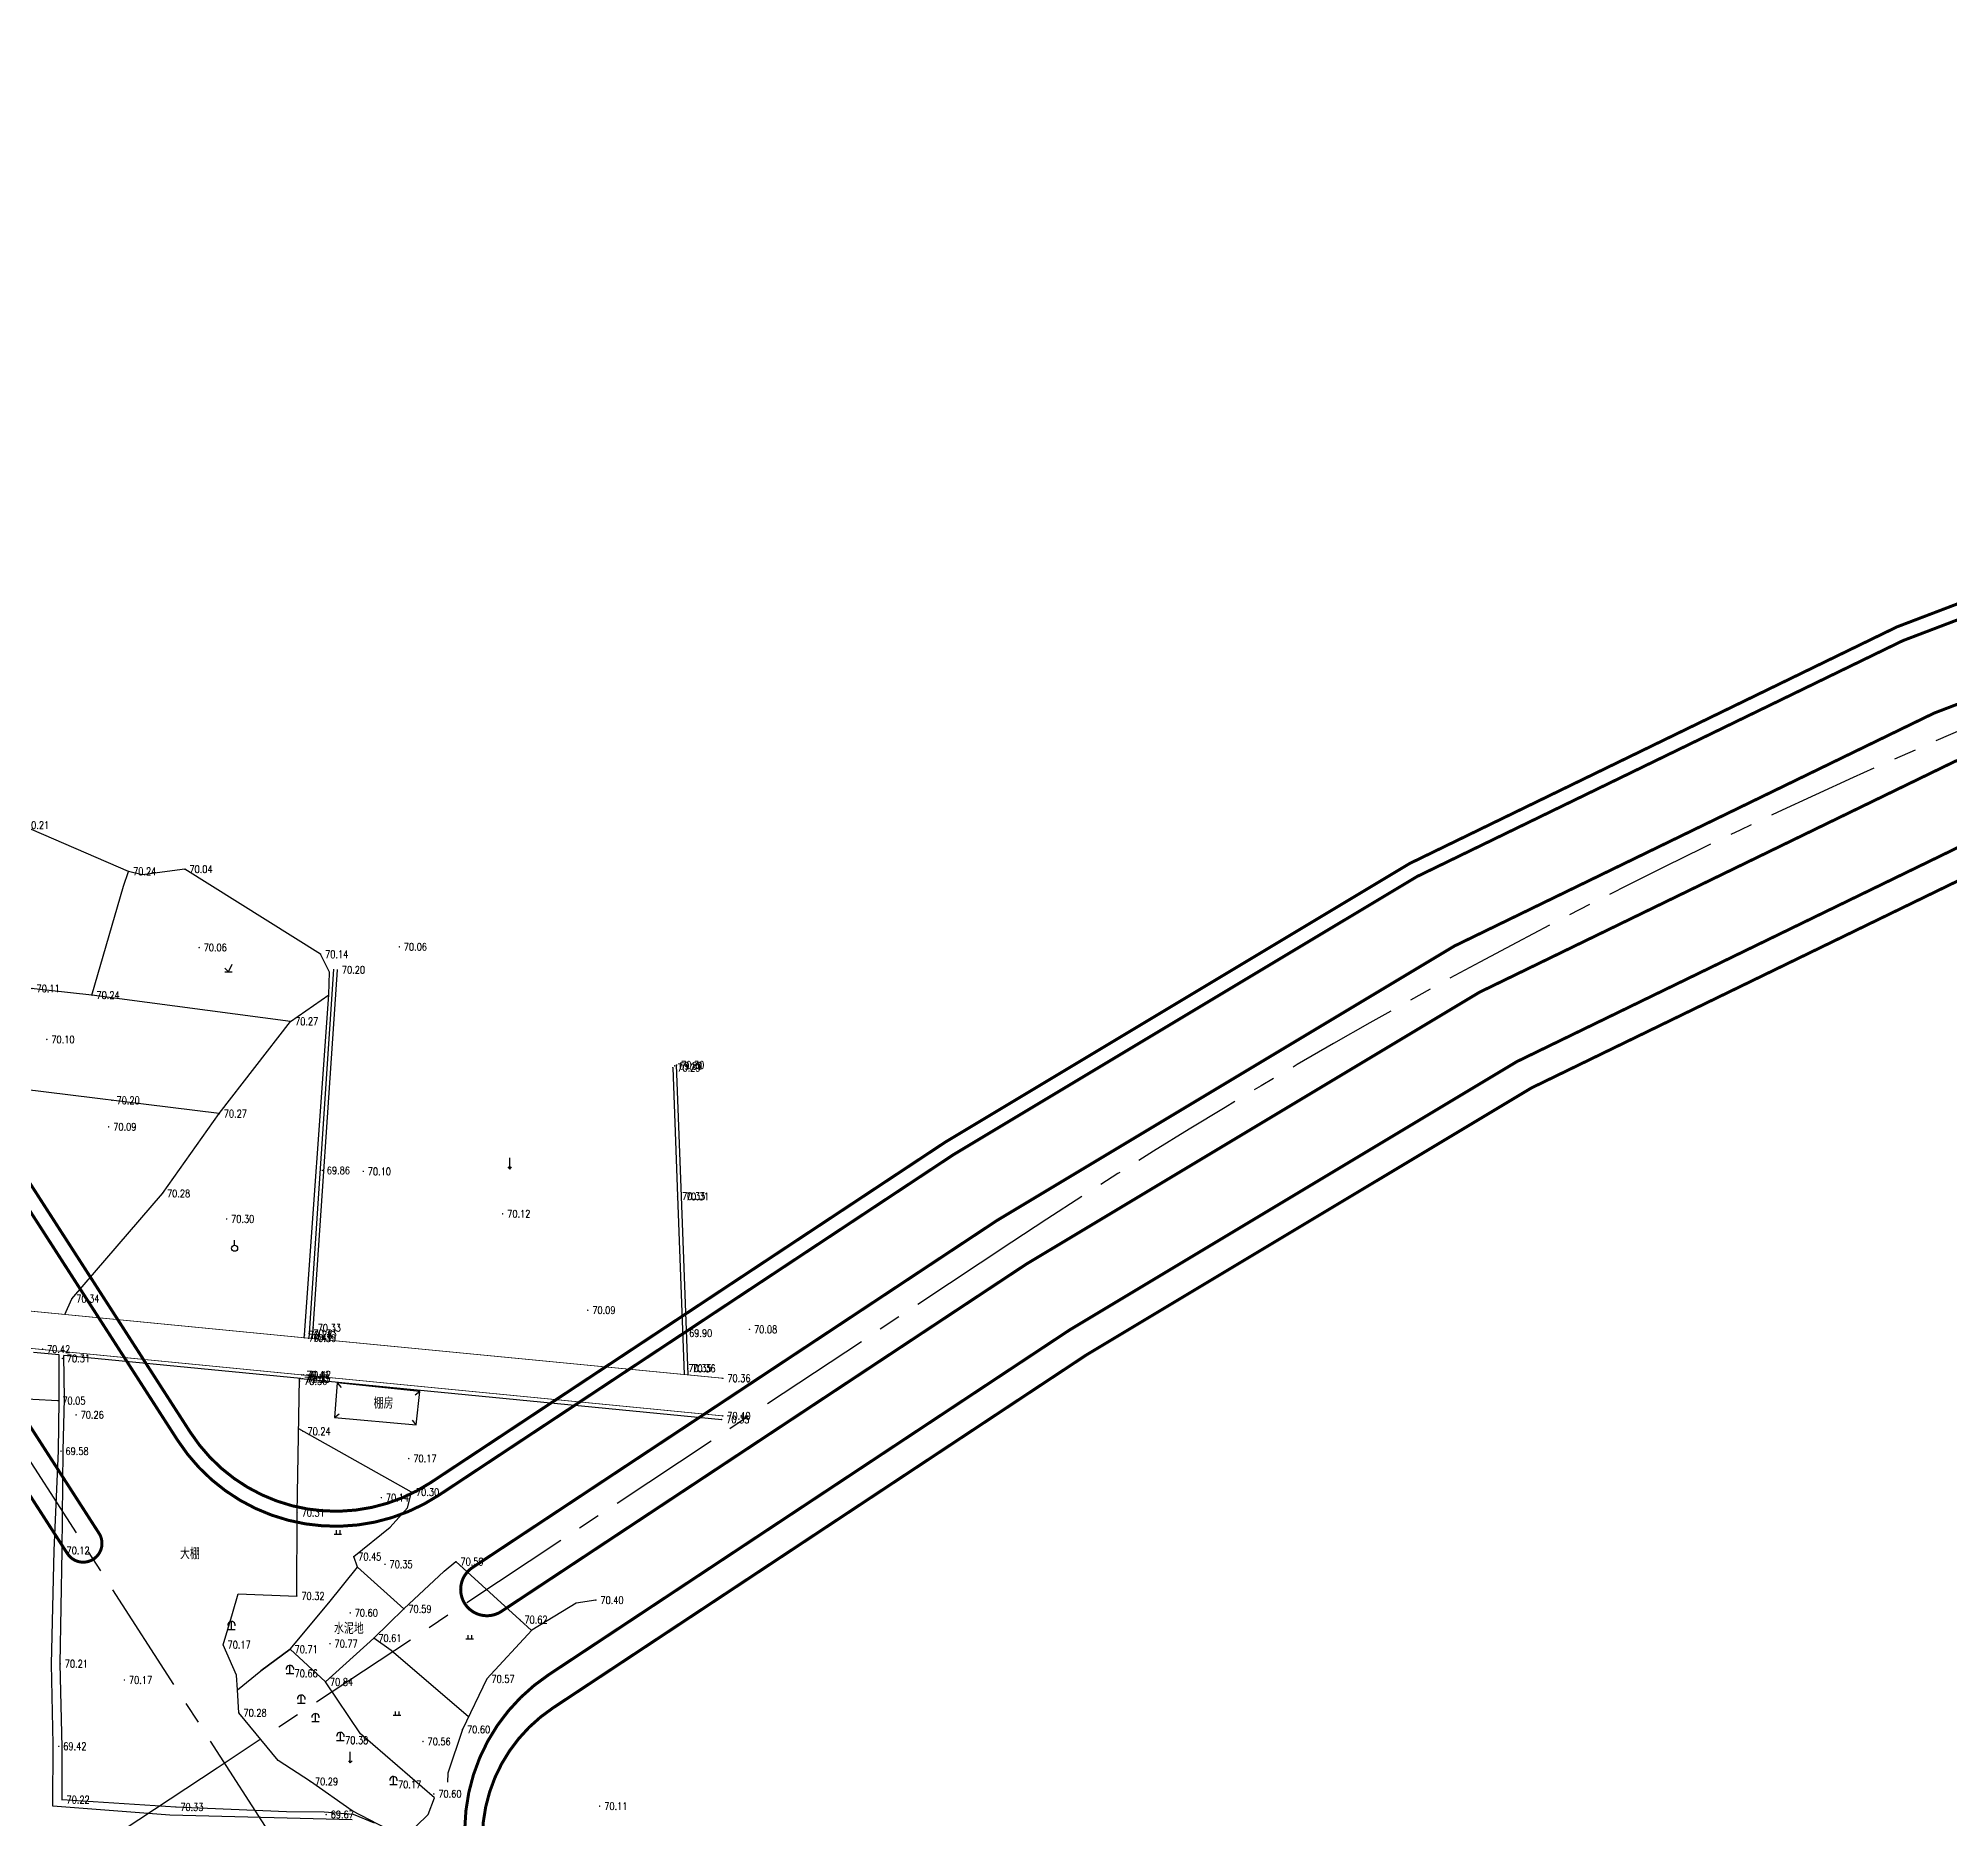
# Model space of a CAD drawing. Extents: x 10519 to 17598, y -625 to 2857.
# Drawn here: x 13515.5 to 13770, y 1443.5 to 1680.6 of the extents above; entities that cross this region are included whole.
import ezdxf
from ezdxf.enums import TextEntityAlignment as Align

# ---------------------------------------------------------------- set-up
doc = ezdxf.new("R2010")
doc.units = 0
doc.header["$MEASUREMENT"] = 0
doc.linetypes.add('CENTER', pattern=[2, 1.25, -0.25, 0.25, -0.25])
doc.linetypes.add('CENTERX2', pattern=[4, 2.5, -0.5, 0.5, -0.5])
doc.layers.get('0').update_dxf_attribs({"linetype": 'CONTINUOUS'})
for name, color, linetype in [('00000衢化东路中线', 1, 'CENTER'), ('00000道路边线', 2, 'CONTINUOUS'), ('0000原地形', 252, 'CONTINUOUS'), ('GCD', 224, 'CONTINUOUS')]:
    doc.layers.add(name, color=color, linetype=linetype)
doc.styles.add('HZ', font='txt8.shx', dxfattribs={"width": 0.8, "bigfont": 'hz.shx'})
doc.styles.get("Standard").update_dxf_attribs({"font": 'txt8.shx', "width": 0.8, "bigfont": 'hz.shx'})
doc.linetypes.add('10421', pattern='A,2,[150,AAA.SHX,S=1,R=0,X=0,Y=1],1e-11', length=2)

# ---------------------------------------------------------------- blocks, each defined once
blk = doc.blocks.new('GC110')
for p, q in [((-1.01, 0), (0.99, 0)), ((-0.01, 0), (-0.01, 2))]:
    blk.add_line(p, q)
blk.add_arc((0, 1.14), 1.01, 352.756, 183.4974)
blk = doc.blocks.new('GC200')
at = {"linetype": 'Continuous', "const_width": 0.2, "flags": 128}
blk.add_lwpolyline([(-0.1, 0, 1), (0.1, 0, 1)], format="xyb", close=True, dxfattribs=at)

msp = doc.modelspace()

# ---------------------------------------------------------------- linework, layer by layer
at = {"layer": '00000衢化东路中线', "color": 6, "linetype": 'CENTERX2', "ltscale": 6}
for p, q in [((13741.47, 1138.56), (13403.37, 1663.69)), ((13645.13, 1520.3), (13539.33, 1450.29)), ((13539.33, 1450.29), (11563.61, 142.73))]:
    msp.add_line(p, q, dxfattribs=at)
msp.add_arc((14086.64, 853.17), 800, 72.85236, 123.49692, dxfattribs=at)
at = {"layer": '00000道路边线', "const_width": 0.4}
for points in [[(14733.95, 1502.22), (14669.36, 1525.24), (14326.64, 1630.98, 0.224647), (13637.4, 1531.98), (13568.88, 1486.63, -0.417908), (13534.07, 1493.95), (13429.65, 1656.13, -0.410529), (13433.98, 1676.76), (13440.5, 1681.07)], [(14734.63, 1504.1), (14669.99, 1527.14), (14327.23, 1632.9, 0.224647), (13636.3, 1533.64), (13567.78, 1488.3, -0.417908), (13535.75, 1495.03), (13431.33, 1657.21, -0.410529), (13435.08, 1675.09), (13441.6, 1679.4)], [(14666.07, 1515.26), (14323.54, 1620.95, 0.224647), (13643.2, 1523.22), (13573.33, 1476.98, 1), (13577.19, 1471.15), (13647.06, 1517.38, -0.224647), (14321.48, 1614.26), (14658.38, 1510.31)], [(13519.43, 1478.81), (13413.94, 1642.65, -1), (13418.15, 1645.36), (13523.59, 1481.59)], [(13756.6, 1148.31, -0.065136), (13825.18, 1003.38, 0.065136), (13756.6, 1148.31), (13576.29, 1428.36, -0.410529), (13583.52, 1462.74), (13652.85, 1508.63, -0.224647), (14318.38, 1604.23), (14655.47, 1500.22), (14721.81, 1482.84, -0.010771), (14723.88, 1482.25), (15171.6, 1344.11)], [(13758.28, 1149.39, -0.065136), (13827.08, 1003.99, 0.065136), (13758.28, 1149.39), (13577.99, 1429.42, -0.410529), (13584.06, 1458.3), (13655.06, 1505.29, -0.224647), (14317.2, 1600.41), (14654.43, 1496.36)], [(13519.41, 1478.85, 1.009054), (13523.59, 1481.59)]]:
    msp.add_lwpolyline(points, format="xyb", dxfattribs=at)
at = {"layer": '0000原地形', "linetype": 'Continuous'}
for p, q in [((13527.56, 1569.68), (13513.3, 1575.84)), ((13522.68, 1553.19), (13526.87, 1567.71)), ((13526.87, 1567.71), (13527.56, 1569.68)), ((13529.38, 1569.22), (13527.56, 1569.68)), ((13535.05, 1569.97), (13529.38, 1569.22)), ((13553.12, 1558.64), (13535.05, 1569.97)), ((13554.28, 1556.24), (13553.12, 1558.64)), ((13522.68, 1553.19, 70.27), (13489.92, 1556.82, 70.27)), ((13554.82, 1556.66), (13551.53, 1507.52)), ((13552.04, 1507.47), (13555.35, 1556.56)), ((13554.21, 1553.22), (13554.28, 1556.24)), ((13549.12, 1549.71, 70.27), (13522.68, 1553.19, 70.27)), ((13549.12, 1549.71, 70.27), (13554.21, 1553.22, 70.27)), ((13550.98, 1507.98), (13554.21, 1553.22)), ((13539.63, 1537.42, 70.27), (13549.12, 1549.71, 70.27)), ((13539.63, 1537.42, 70.3), (13490.36, 1543.53, 70.3)), ((13600.01, 1543.54), (13600.64, 1526.44)), ((13601.15, 1526.4), (13600.52, 1543.9)), ((13532.07, 1526.79, 70.3), (13539.63, 1537.42, 70.3)), ((13519.99, 1512.78, 70.3), (13532.07, 1526.79, 70.3)), ((13600.64, 1526.44), (13601.52, 1502.69)), ((13602.04, 1502.64), (13601.15, 1526.4)), ((13519.07, 1510.68, 70.3), (13519.99, 1512.78, 70.3)), ((13550.93, 1507.58), (13550.98, 1507.98)), ((13518.3, 1505.29), (13514.91, 1505.63)), ((13518.32, 1499.22), (13518.3, 1505.29)), ((13550.49, 1502.14), (13518.94, 1505.23)), ((13519.03, 1499.45, 70.18), (13518.94, 1505.23, 70.18)), ((13549.99, 1484.28), (13550.32, 1502.16)), ((13550.49, 1502.14), (13606.52, 1496.7)), ((13555.34, 1501.58), (13555.85, 1500.97)), ((13518.13, 1499.2, 70.05), (13511.47, 1499.53, 70.05)), ((13518.22, 1492.54), (13518.32, 1499.22)), ((13518.85, 1492.58, 70.18), (13519.03, 1499.45, 70.18)), ((13566.35, 1500.42), (13565.72, 1499.92)), ((13554.97, 1496.95), (13555.58, 1497.47)), ((13565.83, 1495.98), (13565.33, 1496.6)), ((13565.22, 1487.03, 70.57), (13550.2, 1495.45, 70.57)), ((13517.64, 1479.26), (13518.22, 1492.54)), ((13518.69, 1479.26, 70.18), (13518.85, 1492.58, 70.18)), ((13564.69, 1484.95, 70.57), (13565.22, 1487.03, 70.57)), ((13549.96, 1473.19), (13549.99, 1484.28)), ((13562.38, 1482.36, 70.57), (13564.69, 1484.95, 70.57)), ((13557.52, 1478.44, 70.57), (13562.38, 1482.36, 70.57)), ((13517.29, 1464.14), (13517.64, 1479.26)), ((13518.46, 1464.18, 70.18), (13518.69, 1479.26, 70.18)), ((13554.23, 1472.29, 70.59), (13558.05, 1477.05, 70.59)), ((13558.05, 1477.05, 70.57), (13557.52, 1478.44, 70.57)), ((13558.05, 1477.05, 70.59), (13564.2, 1471.47, 70.59)), ((13564.2, 1471.47, 70.58), (13569.58, 1476.51, 70.58)), ((13569.58, 1476.51, 70.58), (13571.14, 1477.77, 70.58)), ((13571.14, 1477.77, 70.58), (13579.65, 1470.04, 70.58)), ((13541.4, 1470.85), (13542.13, 1473.47)), ((13542.13, 1473.47), (13549.96, 1473.19)), ((13549.05, 1466.1, 70.59), (13554.23, 1472.29, 70.59)), ((13564.2, 1471.47, 70.59), (13560.2, 1467.58, 70.59)), ((13540.13, 1466.71), (13541.4, 1470.85)), ((13579.65, 1470.04, 70.58), (13581.21, 1468.6, 70.58)), ((13541.9, 1462.65), (13540.13, 1466.71)), ((13549.05, 1466.1, 70.59), (13545.18, 1463.22, 70.59)), ((13545.18, 1463.22, 70.59), (13549.05, 1466.1, 70.59)), ((13553.76, 1461.75, 70.59), (13549.05, 1466.1, 70.59)), ((13560.2, 1467.58, 70.59), (13553.76, 1461.75, 70.59)), ((13562.49, 1465.96, 70.59), (13560.2, 1467.58, 70.59)), ((13572.82, 1457.1, 70.59), (13562.49, 1465.96, 70.59)), ((13517.53, 1453.47), (13517.29, 1464.14)), ((13518.72, 1453.05, 70.18), (13518.46, 1464.18, 70.18)), ((13542.05, 1460.7), (13541.9, 1462.65)), ((13542.05, 1460.7), (13545.18, 1463.22)), ((13558.41, 1454.83), (13553.76, 1461.75)), ((13542.25, 1457.64), (13542.05, 1460.7)), ((13547.47, 1451.31), (13542.25, 1457.64)), ((13517.49, 1445.22), (13517.53, 1453.47)), ((13568.28, 1446.33), (13558.41, 1454.83)), ((13518.69, 1446.08, 70.18), (13518.72, 1453.05, 70.18)), ((13551.76, 1448.5), (13547.47, 1451.31)), ((13557.33, 1444.61), (13551.76, 1448.5)), ((13533.84, 1445.1, 70.18), (13518.69, 1446.08, 70.18)), ((13567.44, 1444.12), (13568.28, 1446.33)), ((13533.05, 1444.02), (13517.49, 1445.22)), ((13557.34, 1443.38), (13533.05, 1444.02)), ((13548.57, 1444.45, 70.18), (13533.84, 1445.1, 70.18)), ((13553.6, 1444.42, 70.18), (13548.57, 1444.45, 70.18)), ((13557.49, 1444.09, 70.18), (13553.6, 1444.42, 70.18)), ((13564.25, 1440.99), (13557.33, 1444.61)), ((13560.29, 1442.97, 70.18), (13557.49, 1444.09, 70.18)), ((13564.25, 1440.99), (13567.44, 1444.12))]:
    msp.add_line(p, q, dxfattribs=at)
at = {"layer": '0000原地形'}
for p, q in [((13540.36, 1556.81), (13540.86, 1556.31)), ((13540.36, 1556.31), (13541.36, 1556.31)), ((13540.86, 1556.31), (13541.36, 1557.31)), ((13578.04, 1530.34), (13578.29, 1530.04)), ((13578.29, 1530.04), (13578.29, 1531.54)), ((13578.29, 1530.04), (13578.54, 1530.34)), ((13541.67, 1519.89), (13541.67, 1520.59)), ((13554.92, 1481.45), (13555.92, 1481.45)), ((13555.17, 1481.95), (13555.17, 1481.45)), ((13555.67, 1481.95), (13555.67, 1481.45)), ((13572.46, 1467.48), (13573.46, 1467.48)), ((13572.71, 1467.98), (13572.71, 1467.48)), ((13573.21, 1467.98), (13573.21, 1467.48)), ((13562.8, 1457.32), (13563.8, 1457.32)), ((13563.05, 1457.82), (13563.05, 1457.32)), ((13563.55, 1457.82), (13563.55, 1457.32)), ((13556.82, 1451.27), (13557.07, 1450.97)), ((13557.07, 1450.97), (13557.07, 1452.47)), ((13557.07, 1450.97), (13557.32, 1451.27))]:
    msp.add_line(p, q, dxfattribs=at)
at = {"layer": '0000原地形', "linetype": '10421'}
for p, q in [((13587.13, 1472.24, 70.4), (13581.26, 1468.65, 70.4)), ((13589.77, 1472.65, 70.4), (13587.13, 1472.24, 70.4)), ((13581.26, 1468.65, 70.4), (13575.26, 1462.15, 70.4)), ((13575.26, 1462.15, 70.4), (13572.01, 1455.43, 70.4)), ((13572.01, 1455.43, 70.4), (13570.06, 1449.61, 70.4)), ((13570.06, 1449.61, 70.4), (13570.03, 1448.42, 70.4))]:
    msp.add_line(p, q, dxfattribs=at)
at = {"layer": '0000原地形', "linetype": 'Continuous', "const_width": 0.1, "flags": 128}
for points in [[(13550.93, 1507.58), (13520.13, 1510.58), (13494.55, 1513.08), (13490.96, 1513.47), (13490.96, 1514.14), (13487.82, 1600.74)], [(13444.83, 1512.98), (13550.62, 1502.64)], [(13606.67, 1502.19), (13550.93, 1507.58)], [(13550.62, 1502.64), (13606.66, 1497.18)]]:
    msp.add_lwpolyline(points, dxfattribs=at)
at = {"layer": '0000原地形', "linetype": 'Continuous', "flags": 128}
msp.add_lwpolyline([(13554.97, 1496.95), (13565.83, 1495.98), (13566.35, 1500.42), (13555.34, 1501.58)], close=True, dxfattribs=at)
at = {"layer": '0000原地形'}
msp.add_ellipse((13541.67, 1519.49), major_axis=(-0.283, 0.283), ratio=1, start_param=3.926991, end_param=10.210176, dxfattribs=at)

# ---------------------------------------------------------------- block references
at = {"layer": '0000原地形', "linetype": 'Continuous', "xscale": 0.5, "yscale": 0.5}
for p in [(13541.25, 1468.73, 70.2), (13549.04, 1462.89, 69.83), (13550.55, 1458.93, 69.83), (13552.44, 1456.47, 69.83), (13555.75, 1453.96, 69.83), (13562.82, 1448.09, 69.83)]:
    msp.add_blockref('GC110', p, dxfattribs=at)
at = {"layer": 'GCD', "linetype": 'Continuous'}
ref = msp.add_blockref('GC200', (13513.3, 1575.84, 70.21), dxfattribs=dict(at, xscale=0.5, yscale=0.5, zscale=0.5))
ref.add_attrib('height', '70.21', dxfattribs={"linetype": 'Continuous', "height": 1, "style": 'HZ', "width": 0.8}).set_placement((13513.9, 1575.84, 70.21), align=Align.MIDDLE_LEFT)
ref = msp.add_blockref('GC200', (13527.56, 1569.68, 70.24), dxfattribs=dict(at, xscale=0.5, yscale=0.5, zscale=0.5))
ref.add_attrib('height', '70.24', dxfattribs={"linetype": 'Continuous', "height": 1, "style": 'HZ', "width": 0.8}).set_placement((13528.16, 1569.68, 70.24), align=Align.MIDDLE_LEFT)
ref = msp.add_blockref('GC200', (13535.05, 1569.97, 70.03), dxfattribs=dict(at, xscale=0.5, yscale=0.5, zscale=0.5))
ref.add_attrib('height', '70.04', dxfattribs={"linetype": 'Continuous', "height": 1, "style": 'HZ', "width": 0.8}).set_placement((13535.65, 1569.97, 70.03), align=Align.MIDDLE_LEFT)
ref = msp.add_blockref('GC200', (13536.95, 1559.54), dxfattribs=dict(at, xscale=0.5, yscale=0.5, zscale=0.5))
ref.add_attrib('height', '70.06', dxfattribs={"linetype": 'Continuous', "height": 1, "style": 'HZ', "width": 0.8}).set_placement((13537.55, 1559.54), align=Align.MIDDLE_LEFT)
ref = msp.add_blockref('GC200', (13563.59, 1559.63, 70.06), dxfattribs=dict(at, xscale=0.5, yscale=0.5, zscale=0.5))
ref.add_attrib('height', '70.06', dxfattribs={"linetype": 'Continuous', "height": 1, "style": 'HZ', "width": 0.8}).set_placement((13564.19, 1559.63, 70.06), align=Align.MIDDLE_LEFT)
ref = msp.add_blockref('GC200', (13553.12, 1558.64, 70.14), dxfattribs=dict(at, xscale=0.5, yscale=0.5, zscale=0.5))
ref.add_attrib('height', '70.14', dxfattribs={"linetype": 'Continuous', "height": 1, "style": 'HZ', "width": 0.8}).set_placement((13553.72, 1558.64, 70.14), align=Align.MIDDLE_LEFT)
ref = msp.add_blockref('GC200', (13555.35, 1556.56, 70.19), dxfattribs=dict(at, xscale=0.5, yscale=0.5, zscale=0.5))
ref.add_attrib('height', '70.20', dxfattribs={"linetype": 'Continuous', "height": 1, "style": 'HZ', "width": 0.8}).set_placement((13555.95, 1556.56, 70.19), align=Align.MIDDLE_LEFT)
ref = msp.add_blockref('GC200', (13514.7, 1554.08, 70.11), dxfattribs=dict(at, xscale=0.5, yscale=0.5, zscale=0.5))
ref.add_attrib('height', '70.11', dxfattribs={"linetype": 'Continuous', "height": 1, "style": 'HZ', "width": 0.8}).set_placement((13515.3, 1554.08, 70.11), align=Align.MIDDLE_LEFT)
ref = msp.add_blockref('GC200', (13522.68, 1553.19, 70.24), dxfattribs=dict(at, xscale=0.5, yscale=0.5, zscale=0.5))
ref.add_attrib('height', '70.24', dxfattribs={"linetype": 'Continuous', "height": 1, "style": 'HZ', "width": 0.8}).set_placement((13523.28, 1553.19, 70.24), align=Align.MIDDLE_LEFT)
ref = msp.add_blockref('GC200', (13549.12, 1549.71, 70.27), dxfattribs=dict(at, xscale=0.5, yscale=0.5, zscale=0.5))
ref.add_attrib('height', '70.27', dxfattribs={"linetype": 'Continuous', "height": 1, "style": 'HZ', "width": 0.8}).set_placement((13549.72, 1549.71, 70.27), align=Align.MIDDLE_LEFT)
ref = msp.add_blockref('GC200', (13516.67, 1547.3), dxfattribs=dict(at, xscale=0.5, yscale=0.5, zscale=0.5))
ref.add_attrib('height', '70.10', dxfattribs={"linetype": 'Continuous', "height": 1, "style": 'HZ', "width": 0.8}).set_placement((13517.27, 1547.3), align=Align.MIDDLE_LEFT)
ref = msp.add_blockref('GC200', (13600.01, 1543.54, 70.29), dxfattribs=dict(at, xscale=0.5, yscale=0.5, zscale=0.5))
ref.add_attrib('height', '70.29', dxfattribs={"linetype": 'Continuous', "height": 1, "style": 'HZ', "width": 0.8}).set_placement((13600.61, 1543.54, 70.29), align=Align.MIDDLE_LEFT)
ref = msp.add_blockref('GC200', (13600.25, 1543.79, 69.89), dxfattribs=dict(at, xscale=0.5, yscale=0.5, zscale=0.5))
ref.add_attrib('height', '69.89', dxfattribs={"linetype": 'Continuous', "height": 1, "style": 'HZ', "width": 0.8}).set_placement((13600.85, 1543.79, 69.89), align=Align.MIDDLE_LEFT)
ref = msp.add_blockref('GC200', (13600.52, 1543.9, 70.3), dxfattribs=dict(at, xscale=0.5, yscale=0.5, zscale=0.5))
ref.add_attrib('height', '70.30', dxfattribs={"linetype": 'Continuous', "height": 1, "style": 'HZ', "width": 0.8}).set_placement((13601.12, 1543.9, 70.3), align=Align.MIDDLE_LEFT)
ref = msp.add_blockref('GC200', (13525.35, 1539.19, 70.2), dxfattribs=dict(at, xscale=0.5, yscale=0.5, zscale=0.5))
ref.add_attrib('height', '70.20', dxfattribs={"linetype": 'Continuous', "height": 1, "style": 'HZ', "width": 0.8}).set_placement((13525.95, 1539.19, 70.2), align=Align.MIDDLE_LEFT)
ref = msp.add_blockref('GC200', (13539.63, 1537.42, 70.27), dxfattribs=dict(at, xscale=0.5, yscale=0.5, zscale=0.5))
ref.add_attrib('height', '70.27', dxfattribs={"linetype": 'Continuous', "height": 1, "style": 'HZ', "width": 0.8}).set_placement((13540.23, 1537.42, 70.27), align=Align.MIDDLE_LEFT)
ref = msp.add_blockref('GC200', (13524.91, 1535.67, 70.09), dxfattribs=dict(at, xscale=0.5, yscale=0.5, zscale=0.5))
ref.add_attrib('height', '70.09', dxfattribs={"linetype": 'Continuous', "height": 1, "style": 'HZ', "width": 0.8}).set_placement((13525.51, 1535.67, 70.09), align=Align.MIDDLE_LEFT)
ref = msp.add_blockref('GC200', (13553.34, 1529.86, 69.86), dxfattribs=dict(at, xscale=0.5, yscale=0.5, zscale=0.5))
ref.add_attrib('height', '69.86', dxfattribs={"linetype": 'Continuous', "height": 1, "style": 'HZ', "width": 0.8}).set_placement((13553.94, 1529.86, 69.86), align=Align.MIDDLE_LEFT)
ref = msp.add_blockref('GC200', (13558.8, 1529.73, 70.1), dxfattribs=dict(at, xscale=0.5, yscale=0.5, zscale=0.5))
ref.add_attrib('height', '70.10', dxfattribs={"linetype": 'Continuous', "height": 1, "style": 'HZ', "width": 0.8}).set_placement((13559.4, 1529.73, 70.1), align=Align.MIDDLE_LEFT)
ref = msp.add_blockref('GC200', (13532.07, 1526.79, 70.28), dxfattribs=dict(at, xscale=0.5, yscale=0.5, zscale=0.5))
ref.add_attrib('height', '70.28', dxfattribs={"linetype": 'Continuous', "height": 1, "style": 'HZ', "width": 0.8}).set_placement((13532.67, 1526.79, 70.28), align=Align.MIDDLE_LEFT)
ref = msp.add_blockref('GC200', (13600.64, 1526.44, 70.33), dxfattribs=dict(at, xscale=0.5, yscale=0.5, zscale=0.5))
ref.add_attrib('height', '70.33', dxfattribs={"linetype": 'Continuous', "height": 1, "style": 'HZ', "width": 0.8}).set_placement((13601.24, 1526.44, 70.33), align=Align.MIDDLE_LEFT)
ref = msp.add_blockref('GC200', (13577.36, 1524.09, 70.12), dxfattribs=dict(at, xscale=0.5, yscale=0.5, zscale=0.5))
ref.add_attrib('height', '70.12', dxfattribs={"linetype": 'Continuous', "height": 1, "style": 'HZ', "width": 0.8}).set_placement((13577.96, 1524.09, 70.12), align=Align.MIDDLE_LEFT)
ref = msp.add_blockref('GC200', (13601.15, 1526.4, 70.31), dxfattribs=dict(at, xscale=0.5, yscale=0.5, zscale=0.5))
ref.add_attrib('height', '70.31', dxfattribs={"linetype": 'Continuous', "height": 1, "style": 'HZ', "width": 0.8}).set_placement((13601.75, 1526.4, 70.31), align=Align.MIDDLE_LEFT)
ref = msp.add_blockref('GC200', (13540.6, 1523.4), dxfattribs=dict(at, xscale=0.5, yscale=0.5, zscale=0.5))
ref.add_attrib('height', '70.30', dxfattribs={"linetype": 'Continuous', "height": 1, "style": 'HZ', "width": 0.8}).set_placement((13541.2, 1523.4), align=Align.MIDDLE_LEFT)
ref = msp.add_blockref('GC200', (13519.99, 1512.78, 70.33), dxfattribs=dict(at, xscale=0.5, yscale=0.5, zscale=0.5))
ref.add_attrib('height', '70.34', dxfattribs={"linetype": 'Continuous', "height": 1, "style": 'HZ', "width": 0.8}).set_placement((13520.59, 1512.78, 70.33), align=Align.MIDDLE_LEFT)
ref = msp.add_blockref('GC200', (13588.69, 1511.25, 70.09), dxfattribs=dict(at, xscale=0.5, yscale=0.5, zscale=0.5))
ref.add_attrib('height', '70.09', dxfattribs={"linetype": 'Continuous', "height": 1, "style": 'HZ', "width": 0.8}).set_placement((13589.29, 1511.25, 70.09), align=Align.MIDDLE_LEFT)
ref = msp.add_blockref('GC200', (13552.13, 1508.9, 70.33), dxfattribs=dict(at, xscale=0.5, yscale=0.5, zscale=0.5))
ref.add_attrib('height', '70.33', dxfattribs={"linetype": 'Continuous', "height": 1, "style": 'HZ', "width": 0.8}).set_placement((13552.73, 1508.9, 70.33), align=Align.MIDDLE_LEFT)
ref = msp.add_blockref('GC200', (13610.22, 1508.7, 70.08), dxfattribs=dict(at, xscale=0.5, yscale=0.5, zscale=0.5))
ref.add_attrib('height', '70.08', dxfattribs={"linetype": 'Continuous', "height": 1, "style": 'HZ', "width": 0.8}).set_placement((13610.82, 1508.7, 70.08), align=Align.MIDDLE_LEFT)
ref = msp.add_blockref('GC200', (13516.1, 1506.07, 70.42), dxfattribs=dict(at, xscale=0.5, yscale=0.5, zscale=0.5))
ref.add_attrib('height', '70.42', dxfattribs={"linetype": 'Continuous', "height": 1, "style": 'HZ', "width": 0.8}).set_placement((13516.7, 1506.07, 70.42), align=Align.MIDDLE_LEFT)
ref = msp.add_blockref('GC200', (13550.93, 1507.58, 70.41), dxfattribs=dict(at, xscale=0.5, yscale=0.5, zscale=0.5))
ref.add_attrib('height', '70.41', dxfattribs={"linetype": 'Continuous', "height": 1, "style": 'HZ', "width": 0.8}).set_placement((13551.53, 1507.58, 70.41), align=Align.MIDDLE_LEFT)
ref = msp.add_blockref('GC200', (13550.98, 1507.98, 70.28), dxfattribs=dict(at, xscale=0.5, yscale=0.5, zscale=0.5))
ref.add_attrib('height', '70.28', dxfattribs={"linetype": 'Continuous', "height": 1, "style": 'HZ', "width": 0.8}).set_placement((13551.58, 1507.98, 70.28), align=Align.MIDDLE_LEFT)
ref = msp.add_blockref('GC200', (13551.51, 1507.52, 70.39), dxfattribs=dict(at, xscale=0.5, yscale=0.5, zscale=0.5))
ref.add_attrib('height', '70.39', dxfattribs={"linetype": 'Continuous', "height": 1, "style": 'HZ', "width": 0.8}).set_placement((13552.11, 1507.52, 70.39), align=Align.MIDDLE_LEFT)
ref = msp.add_blockref('GC200', (13551.57, 1508.14, 70.33), dxfattribs=dict(at, xscale=0.5, yscale=0.5, zscale=0.5))
ref.add_attrib('height', '70.33', dxfattribs={"linetype": 'Continuous', "height": 1, "style": 'HZ', "width": 0.8}).set_placement((13552.17, 1508.14, 70.33), align=Align.MIDDLE_LEFT)
ref = msp.add_blockref('GC200', (13601.57, 1508.2, 69.9), dxfattribs=dict(at, xscale=0.5, yscale=0.5, zscale=0.5))
ref.add_attrib('height', '69.90', dxfattribs={"linetype": 'Continuous', "height": 1, "style": 'HZ', "width": 0.8}).set_placement((13602.17, 1508.2, 69.9), align=Align.MIDDLE_LEFT)
ref = msp.add_blockref('GC200', (13518.73, 1504.83, 70.31), dxfattribs=dict(at, xscale=0.5, yscale=0.5, zscale=0.5))
ref.add_attrib('height', '70.31', dxfattribs={"linetype": 'Continuous', "height": 1, "style": 'HZ', "width": 0.8}).set_placement((13519.33, 1504.83, 70.31), align=Align.MIDDLE_LEFT)
ref = msp.add_blockref('GC200', (13601.49, 1503.54, 70.34), dxfattribs=dict(at, xscale=0.5, yscale=0.5, zscale=0.5))
ref.add_attrib('height', '70.35', dxfattribs={"linetype": 'Continuous', "height": 1, "style": 'HZ', "width": 0.8}).set_placement((13602.09, 1503.54, 70.34), align=Align.MIDDLE_LEFT)
ref = msp.add_blockref('GC200', (13550.32, 1501.82, 70.36), dxfattribs=dict(at, xscale=0.5, yscale=0.5, zscale=0.5))
ref.add_attrib('height', '70.36', dxfattribs={"linetype": 'Continuous', "height": 1, "style": 'HZ', "width": 0.8}).set_placement((13550.92, 1501.82, 70.36), align=Align.MIDDLE_LEFT)
ref = msp.add_blockref('GC200', (13550.49, 1502.14, 70.33), dxfattribs=dict(at, xscale=0.5, yscale=0.5, zscale=0.5))
ref.add_attrib('height', '70.33', dxfattribs={"linetype": 'Continuous', "height": 1, "style": 'HZ', "width": 0.8}).set_placement((13551.09, 1502.14, 70.33), align=Align.MIDDLE_LEFT)
ref = msp.add_blockref('GC200', (13550.62, 1502.64, 70.41), dxfattribs=dict(at, xscale=0.5, yscale=0.5, zscale=0.5))
ref.add_attrib('height', '70.41', dxfattribs={"linetype": 'Continuous', "height": 1, "style": 'HZ', "width": 0.8}).set_placement((13551.22, 1502.64, 70.41), align=Align.MIDDLE_LEFT)
ref = msp.add_blockref('GC200', (13550.71, 1502.14, 70.35), dxfattribs=dict(at, xscale=0.5, yscale=0.5, zscale=0.5))
ref.add_attrib('height', '70.35', dxfattribs={"linetype": 'Continuous', "height": 1, "style": 'HZ', "width": 0.8}).set_placement((13551.31, 1502.14, 70.35), align=Align.MIDDLE_LEFT)
ref = msp.add_blockref('GC200', (13550.82, 1502.64, 70.42), dxfattribs=dict(at, xscale=0.5, yscale=0.5, zscale=0.5))
ref.add_attrib('height', '70.42', dxfattribs={"linetype": 'Continuous', "height": 1, "style": 'HZ', "width": 0.8}).set_placement((13551.42, 1502.64, 70.42), align=Align.MIDDLE_LEFT)
ref = msp.add_blockref('GC200', (13602.01, 1503.5, 70.36), dxfattribs=dict(at, xscale=0.5, yscale=0.5, zscale=0.5))
ref.add_attrib('height', '70.36', dxfattribs={"linetype": 'Continuous', "height": 1, "style": 'HZ', "width": 0.8}).set_placement((13602.61, 1503.5, 70.36), align=Align.MIDDLE_LEFT)
ref = msp.add_blockref('GC200', (13606.67, 1502.19, 70.36), dxfattribs=dict(at, xscale=0.5, yscale=0.5, zscale=0.5))
ref.add_attrib('height', '70.36', dxfattribs={"linetype": 'Continuous', "height": 1, "style": 'HZ', "width": 0.8}).set_placement((13607.27, 1502.19, 70.36), align=Align.MIDDLE_LEFT)
ref = msp.add_blockref('GC200', (13518.13, 1499.2, 70.05), dxfattribs=dict(at, xscale=0.5, yscale=0.5, zscale=0.5))
ref.add_attrib('height', '70.05', dxfattribs={"linetype": 'Continuous', "height": 1, "style": 'HZ', "width": 0.8}).set_placement((13518.73, 1499.2, 70.05), align=Align.MIDDLE_LEFT)
ref = msp.add_blockref('GC200', (13520.57, 1497.31, 70.26), dxfattribs=dict(at, xscale=0.5, yscale=0.5, zscale=0.5))
ref.add_attrib('height', '70.26', dxfattribs={"linetype": 'Continuous', "height": 1, "style": 'HZ', "width": 0.8}).set_placement((13521.17, 1497.31, 70.26), align=Align.MIDDLE_LEFT)
ref = msp.add_blockref('GC200', (13606.52, 1496.7, 70.35), dxfattribs=dict(at, xscale=0.5, yscale=0.5, zscale=0.5))
ref.add_attrib('height', '70.35', dxfattribs={"linetype": 'Continuous', "height": 1, "style": 'HZ', "width": 0.8}).set_placement((13607.12, 1496.7, 70.35), align=Align.MIDDLE_LEFT)
ref = msp.add_blockref('GC200', (13606.66, 1497.18, 70.4), dxfattribs=dict(at, xscale=0.5, yscale=0.5, zscale=0.5))
ref.add_attrib('height', '70.40', dxfattribs={"linetype": 'Continuous', "height": 1, "style": 'HZ', "width": 0.8}).set_placement((13607.26, 1497.18, 70.4), align=Align.MIDDLE_LEFT)
ref = msp.add_blockref('GC200', (13550.77, 1495.12, 70.24), dxfattribs=dict(at, xscale=0.5, yscale=0.5, zscale=0.5))
ref.add_attrib('height', '70.24', dxfattribs={"linetype": 'Continuous', "height": 1, "style": 'HZ', "width": 0.8}).set_placement((13551.37, 1495.12, 70.24), align=Align.MIDDLE_LEFT)
ref = msp.add_blockref('GC200', (13518.55, 1492.48, 69.58), dxfattribs=dict(at, xscale=0.5, yscale=0.5, zscale=0.5))
ref.add_attrib('height', '69.58', dxfattribs={"linetype": 'Continuous', "height": 1, "style": 'HZ', "width": 0.8}).set_placement((13519.15, 1492.48, 69.58), align=Align.MIDDLE_LEFT)
ref = msp.add_blockref('GC200', (13564.86, 1491.5, 70.17), dxfattribs=dict(at, xscale=0.5, yscale=0.5, zscale=0.5))
ref.add_attrib('height', '70.17', dxfattribs={"linetype": 'Continuous', "height": 1, "style": 'HZ', "width": 0.8}).set_placement((13565.46, 1491.5, 70.17), align=Align.MIDDLE_LEFT)
ref = msp.add_blockref('GC200', (13561.21, 1486.3, 70.14), dxfattribs=dict(at, xscale=0.5, yscale=0.5, zscale=0.5))
ref.add_attrib('height', '70.14', dxfattribs={"linetype": 'Continuous', "height": 1, "style": 'HZ', "width": 0.8}).set_placement((13561.81, 1486.3, 70.14), align=Align.MIDDLE_LEFT)
ref = msp.add_blockref('GC200', (13565.22, 1487.03, 70.3), dxfattribs=dict(at, xscale=0.5, yscale=0.5, zscale=0.5))
ref.add_attrib('height', '70.30', dxfattribs={"linetype": 'Continuous', "height": 1, "style": 'HZ', "width": 0.8}).set_placement((13565.82, 1487.03, 70.3), align=Align.MIDDLE_LEFT)
ref = msp.add_blockref('GC200', (13549.99, 1484.28, 70.31), dxfattribs=dict(at, xscale=0.5, yscale=0.5, zscale=0.5))
ref.add_attrib('height', '70.31', dxfattribs={"linetype": 'Continuous', "height": 1, "style": 'HZ', "width": 0.8}).set_placement((13550.59, 1484.28, 70.31), align=Align.MIDDLE_LEFT)
ref = msp.add_blockref('GC200', (13518.69, 1479.26, 70.12), dxfattribs=dict(at, xscale=0.5, yscale=0.5, zscale=0.5))
ref.add_attrib('height', '70.12', dxfattribs={"linetype": 'Continuous', "height": 1, "style": 'HZ', "width": 0.8}).set_placement((13519.29, 1479.26, 70.12), align=Align.MIDDLE_LEFT)
ref = msp.add_blockref('GC200', (13557.52, 1478.44, 70.45), dxfattribs=dict(at, xscale=0.5, yscale=0.5, zscale=0.5))
ref.add_attrib('height', '70.45', dxfattribs={"linetype": 'Continuous', "height": 1, "style": 'HZ', "width": 0.8}).set_placement((13558.12, 1478.44, 70.45), align=Align.MIDDLE_LEFT)
ref = msp.add_blockref('GC200', (13561.69, 1477.42, 70.34), dxfattribs=dict(at, xscale=0.5, yscale=0.5, zscale=0.5))
ref.add_attrib('height', '70.35', dxfattribs={"linetype": 'Continuous', "height": 1, "style": 'HZ', "width": 0.8}).set_placement((13562.29, 1477.42, 70.34), align=Align.MIDDLE_LEFT)
ref = msp.add_blockref('GC200', (13571.14, 1477.77, 70.59), dxfattribs=dict(at, xscale=0.5, yscale=0.5, zscale=0.5))
ref.add_attrib('height', '70.59', dxfattribs={"linetype": 'Continuous', "height": 1, "style": 'HZ', "width": 0.8}).set_placement((13571.74, 1477.77, 70.59), align=Align.MIDDLE_LEFT)
ref = msp.add_blockref('GC200', (13549.96, 1473.19, 70.32), dxfattribs=dict(at, xscale=0.5, yscale=0.5, zscale=0.5))
ref.add_attrib('height', '70.32', dxfattribs={"linetype": 'Continuous', "height": 1, "style": 'HZ', "width": 0.8}).set_placement((13550.56, 1473.19, 70.32), align=Align.MIDDLE_LEFT)
ref = msp.add_blockref('GC200', (13557.06, 1470.95, 70.6), dxfattribs=dict(at, xscale=0.5, yscale=0.5, zscale=0.5))
ref.add_attrib('height', '70.60', dxfattribs={"linetype": 'Continuous', "height": 1, "style": 'HZ', "width": 0.8}).set_placement((13557.66, 1470.95, 70.6), align=Align.MIDDLE_LEFT)
ref = msp.add_blockref('GC200', (13564.2, 1471.47, 70.58), dxfattribs=dict(at, xscale=0.5, yscale=0.5, zscale=0.5))
ref.add_attrib('height', '70.59', dxfattribs={"linetype": 'Continuous', "height": 1, "style": 'HZ', "width": 0.8}).set_placement((13564.8, 1471.47, 70.58), align=Align.MIDDLE_LEFT)
ref = msp.add_blockref('GC200', (13589.77, 1472.65, 70.4), dxfattribs=dict(at, xscale=0.5, yscale=0.5, zscale=0.5))
ref.add_attrib('height', '70.40', dxfattribs={"linetype": 'Continuous', "height": 1, "style": 'HZ', "width": 0.8}).set_placement((13590.37, 1472.65, 70.4), align=Align.MIDDLE_LEFT)
ref = msp.add_blockref('GC200', (13579.65, 1470.04, 70.62), dxfattribs=dict(at, xscale=0.5, yscale=0.5, zscale=0.5))
ref.add_attrib('height', '70.62', dxfattribs={"linetype": 'Continuous', "height": 1, "style": 'HZ', "width": 0.8}).set_placement((13580.25, 1470.04, 70.62), align=Align.MIDDLE_LEFT)
ref = msp.add_blockref('GC200', (13540.13, 1466.71, 70.17), dxfattribs=dict(at, xscale=0.5, yscale=0.5, zscale=0.5))
ref.add_attrib('height', '70.17', dxfattribs={"linetype": 'Continuous', "height": 1, "style": 'HZ', "width": 0.8}).set_placement((13540.73, 1466.71, 70.17), align=Align.MIDDLE_LEFT)
ref = msp.add_blockref('GC200', (13549.05, 1466.1, 70.71), dxfattribs=dict(at, xscale=0.5, yscale=0.5, zscale=0.5))
ref.add_attrib('height', '70.71', dxfattribs={"linetype": 'Continuous', "height": 1, "style": 'HZ', "width": 0.8}).set_placement((13549.65, 1466.1, 70.71), align=Align.MIDDLE_LEFT)
ref = msp.add_blockref('GC200', (13554.37, 1466.85, 70.77), dxfattribs=dict(at, xscale=0.5, yscale=0.5, zscale=0.5))
ref.add_attrib('height', '70.77', dxfattribs={"linetype": 'Continuous', "height": 1, "style": 'HZ', "width": 0.8}).set_placement((13554.97, 1466.85, 70.77), align=Align.MIDDLE_LEFT)
ref = msp.add_blockref('GC200', (13560.2, 1467.58, 70.61), dxfattribs=dict(at, xscale=0.5, yscale=0.5, zscale=0.5))
ref.add_attrib('height', '70.61', dxfattribs={"linetype": 'Continuous', "height": 1, "style": 'HZ', "width": 0.8}).set_placement((13560.8, 1467.58, 70.61), align=Align.MIDDLE_LEFT)
ref = msp.add_blockref('GC200', (13518.46, 1464.18, 70.21), dxfattribs=dict(at, xscale=0.5, yscale=0.5, zscale=0.5))
ref.add_attrib('height', '70.21', dxfattribs={"linetype": 'Continuous', "height": 1, "style": 'HZ', "width": 0.8}).set_placement((13519.06, 1464.18, 70.21), align=Align.MIDDLE_LEFT)
ref = msp.add_blockref('GC200', (13549.05, 1462.89, 70.66), dxfattribs=dict(at, xscale=0.5, yscale=0.5, zscale=0.5))
ref.add_attrib('height', '70.66', dxfattribs={"linetype": 'Continuous', "height": 1, "style": 'HZ', "width": 0.8}).set_placement((13549.65, 1462.89, 70.66), align=Align.MIDDLE_LEFT)
ref = msp.add_blockref('GC200', (13527, 1462.01), dxfattribs=dict(at, xscale=0.5, yscale=0.5, zscale=0.5))
ref.add_attrib('height', '70.17', dxfattribs={"linetype": 'Continuous', "height": 1, "style": 'HZ', "width": 0.8}).set_placement((13527.6, 1462.01), align=Align.MIDDLE_LEFT)
ref = msp.add_blockref('GC200', (13553.76, 1461.75, 70.84), dxfattribs=dict(at, xscale=0.5, yscale=0.5, zscale=0.5))
ref.add_attrib('height', '70.84', dxfattribs={"linetype": 'Continuous', "height": 1, "style": 'HZ', "width": 0.8}).set_placement((13554.36, 1461.75, 70.84), align=Align.MIDDLE_LEFT)
ref = msp.add_blockref('GC200', (13575.26, 1462.15, 70.57), dxfattribs=dict(at, xscale=0.5, yscale=0.5, zscale=0.5))
ref.add_attrib('height', '70.57', dxfattribs={"linetype": 'Continuous', "height": 1, "style": 'HZ', "width": 0.8}).set_placement((13575.86, 1462.15, 70.57), align=Align.MIDDLE_LEFT)
ref = msp.add_blockref('GC200', (13542.25, 1457.64, 70.28), dxfattribs=dict(at, xscale=0.5, yscale=0.5, zscale=0.5))
ref.add_attrib('height', '70.28', dxfattribs={"linetype": 'Continuous', "height": 1, "style": 'HZ', "width": 0.8}).set_placement((13542.85, 1457.64, 70.28), align=Align.MIDDLE_LEFT)
ref = msp.add_blockref('GC200', (13572.01, 1455.43, 70.6), dxfattribs=dict(at, xscale=0.5, yscale=0.5, zscale=0.5))
ref.add_attrib('height', '70.60', dxfattribs={"linetype": 'Continuous', "height": 1, "style": 'HZ', "width": 0.8}).set_placement((13572.61, 1455.43, 70.6), align=Align.MIDDLE_LEFT)
ref = msp.add_blockref('GC200', (13518.26, 1453.19, 69.42), dxfattribs=dict(at, xscale=0.5, yscale=0.5, zscale=0.5))
ref.add_attrib('height', '69.42', dxfattribs={"linetype": 'Continuous', "height": 1, "style": 'HZ', "width": 0.8}).set_placement((13518.86, 1453.19, 69.42), align=Align.MIDDLE_LEFT)
ref = msp.add_blockref('GC200', (13555.78, 1453.99, 70.38), dxfattribs=dict(at, xscale=0.5, yscale=0.5, zscale=0.5))
ref.add_attrib('height', '70.38', dxfattribs={"linetype": 'Continuous', "height": 1, "style": 'HZ', "width": 0.8}).set_placement((13556.38, 1453.99, 70.38), align=Align.MIDDLE_LEFT)
ref = msp.add_blockref('GC200', (13566.75, 1453.82, 70.56), dxfattribs=dict(at, xscale=0.5, yscale=0.5, zscale=0.5))
ref.add_attrib('height', '70.56', dxfattribs={"linetype": 'Continuous', "height": 1, "style": 'HZ', "width": 0.8}).set_placement((13567.35, 1453.82, 70.56), align=Align.MIDDLE_LEFT)
ref = msp.add_blockref('GC200', (13551.76, 1448.5, 70.29), dxfattribs=dict(at, xscale=0.5, yscale=0.5, zscale=0.5))
ref.add_attrib('height', '70.29', dxfattribs={"linetype": 'Continuous', "height": 1, "style": 'HZ', "width": 0.8}).set_placement((13552.36, 1448.5, 70.29), align=Align.MIDDLE_LEFT)
ref = msp.add_blockref('GC200', (13562.82, 1448.09, 70.17), dxfattribs=dict(at, xscale=0.5, yscale=0.5, zscale=0.5))
ref.add_attrib('height', '70.17', dxfattribs={"linetype": 'Continuous', "height": 1, "style": 'HZ', "width": 0.8}).set_placement((13563.42, 1448.09, 70.17), align=Align.MIDDLE_LEFT)
ref = msp.add_blockref('GC200', (13518.69, 1446.08, 70.22), dxfattribs=dict(at, xscale=0.5, yscale=0.5, zscale=0.5))
ref.add_attrib('height', '70.22', dxfattribs={"linetype": 'Continuous', "height": 1, "style": 'HZ', "width": 0.8}).set_placement((13519.29, 1446.08, 70.22), align=Align.MIDDLE_LEFT)
ref = msp.add_blockref('GC200', (13533.84, 1445.1, 70.33), dxfattribs=dict(at, xscale=0.5, yscale=0.5, zscale=0.5))
ref.add_attrib('height', '70.33', dxfattribs={"linetype": 'Continuous', "height": 1, "style": 'HZ', "width": 0.8}).set_placement((13534.44, 1445.1, 70.33), align=Align.MIDDLE_LEFT)
ref = msp.add_blockref('GC200', (13568.19, 1446.85, 70.6), dxfattribs=dict(at, xscale=0.5, yscale=0.5, zscale=0.5))
ref.add_attrib('height', '70.60', dxfattribs={"linetype": 'Continuous', "height": 1, "style": 'HZ', "width": 0.8}).set_placement((13568.79, 1446.85, 70.6), align=Align.MIDDLE_LEFT)
ref = msp.add_blockref('GC200', (13590.28, 1445.21, 70.11), dxfattribs=dict(at, xscale=0.5, yscale=0.5, zscale=0.5))
ref.add_attrib('height', '70.11', dxfattribs={"linetype": 'Continuous', "height": 1, "style": 'HZ', "width": 0.8}).set_placement((13590.88, 1445.21, 70.11), align=Align.MIDDLE_LEFT)
ref = msp.add_blockref('GC200', (13553.86, 1444.1, 69.67), dxfattribs=dict(at, xscale=0.5, yscale=0.5, zscale=0.5))
ref.add_attrib('height', '69.67', dxfattribs={"linetype": 'Continuous', "height": 1, "style": 'HZ', "width": 0.8}).set_placement((13554.46, 1444.1, 69.67), align=Align.MIDDLE_LEFT)

# ---------------------------------------------------------------- texts
at = {"layer": '0000原地形', "linetype": 'Continuous', "width": 0.8}
for s, p in [('棚房', (13561.5, 1498.97)), ('大棚', (13535.72, 1478.92)), ('水泥地', (13556.88, 1468.96))]:
    msp.add_text(s, height=1.5, dxfattribs=at).set_placement(p, align=Align.MIDDLE)

doc.saveas('drawing.dxf')
